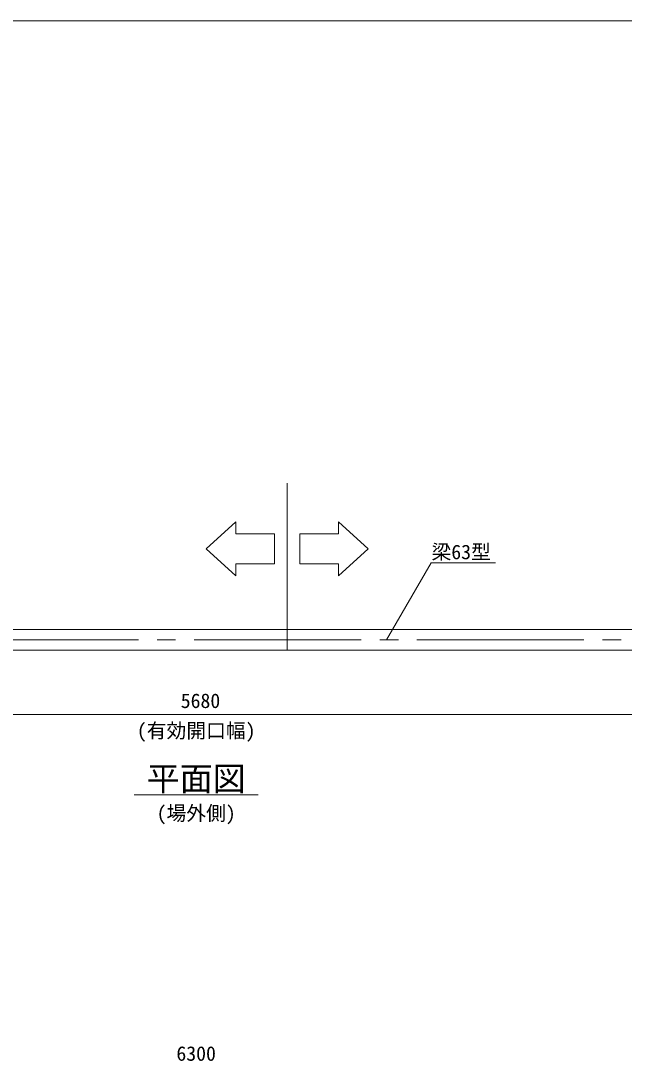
# Model space of a CAD drawing. Units: millimetres, scale not verified. Extents: x -10062 to 10062, y -16938 to 16938.
# Drawn here: x -4213 to -1288, y -8113 to -3062 of the extents above; entities that cross this region are included whole.
import ezdxf
from ezdxf.enums import TextEntityAlignment as Align

# ---------------------------------------------------------------- set-up
doc = ezdxf.new("R2010")
doc.units = ezdxf.units.MM
doc.header["$LTSCALE"] = 90
doc.linetypes.add('CHAIN2', pattern=[12, 9, -1, 1, -1])
for name, color, linetype, lineweight in [('0-B_図面枠', 134, 'Continuous', 18), ('0-C_寸法', 134, 'Continuous', 18), ('1-6_通芯', 134, 'CHAIN2', 18), ('1-B_文字', 134, 'Continuous', 18), ('2-0_梁63', 134, 'Continuous', 18)]:
    doc.layers.add(name, color=color, linetype=linetype, lineweight=lineweight)
doc.styles.add('ＭＳ ゴシック', font='')
doc.styles.get('ＭＳ ゴシック').set_extended_font_data('MS Gothic')

msp = doc.modelspace()

# ---------------------------------------------------------------- linework, layer by layer
at = {"layer": '0-B_図面枠'}
msp.add_lwpolyline([(-10062.5, -3062.5), (10062.5, -3062.5), (10062.5, -16937.5), (-10062.5, -16937.5)], close=True, dxfattribs=at)
at = {"layer": '0-C_寸法'}
msp.add_line((-556.5, -6423.25), (-6126.5, -6423.25), dxfattribs=at)
at = {"layer": '1-6_通芯'}
for p, q in [((-2921.5, -6112.5), (-2921.5, -5301.76)), ((-6612.5, -6062.5), (688.5, -6062.5))]:
    msp.add_line(p, q, dxfattribs=at)
at = {"layer": '1-B_文字'}
for p, q in [((-2222.84, -5688.18), (-1911.34, -5688.18)), ((-3662.5, -6812.5), (-3062.5, -6812.5))]:
    msp.add_line(p, q, dxfattribs=at)
for points in [[(-3314.66, -5621.03), (-3170.25, -5490.26), (-3170.25, -5548.17), (-2983.61, -5548.17), (-2983.61, -5694.18), (-3170.25, -5694.18), (-3170.25, -5752.08)], [(-2528.33, -5621.03), (-2672.75, -5490.26), (-2672.75, -5548.17), (-2859.39, -5548.17), (-2859.39, -5694.18), (-2672.75, -5694.18), (-2672.75, -5752.08)]]:
    msp.add_lwpolyline(points, close=True, dxfattribs=at)
msp.add_lwpolyline([(-2439.31, -6062.5), (-2223.2, -5688.18), (-2222.84, -5688.18)], dxfattribs=at)
at = {"layer": '2-0_梁63'}
msp.add_lwpolyline([(-6612.5, -6112.5), (-112.5, -6112.5), (-112.5, -6012.5), (-6612.5, -6012.5)], close=True, dxfattribs=at)

# ---------------------------------------------------------------- texts
at = {"layer": '0-C_寸法', "style": 'ＭＳ ゴシック'}
for s, p in [('5680', (-3437.5, -6413.35)), ('(有効開口幅)', (-3650.5, -6558.1)), ('6300', (-3458.5, -8122.6))]:
    msp.add_text(s, height=70.38, dxfattribs=at).set_placement(p, align=Align.BOTTOM_LEFT)
at = {"layer": '1-B_文字', "style": 'ＭＳ ゴシック'}
for s, height, p in [('梁63型', 70.38, (-2221.84, -5692.28)), ('平面図', 117.3, (-3602.5, -6828.5)), ('(場外側)', 70.38, (-3554.5, -6958.1))]:
    msp.add_text(s, height=height, dxfattribs=at).set_placement(p, align=Align.BOTTOM_LEFT)

doc.saveas('drawing.dxf')
